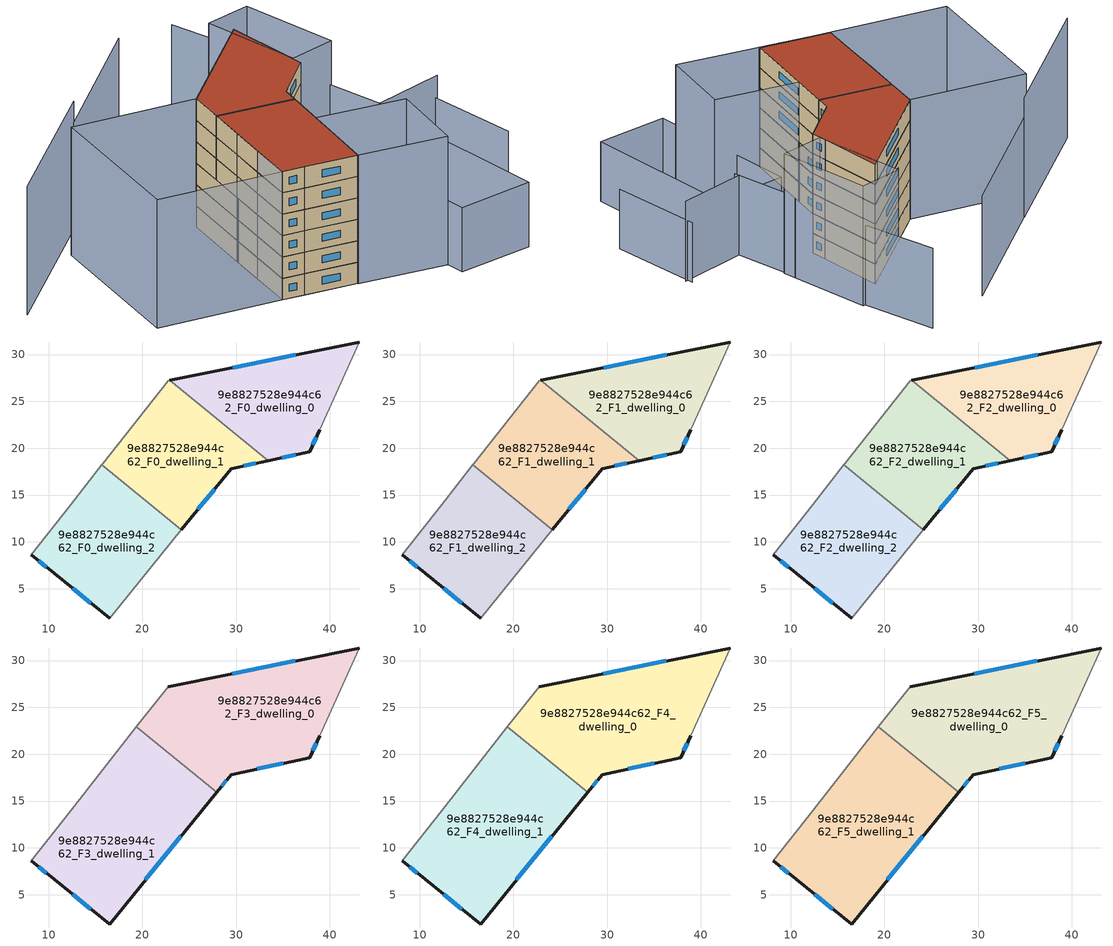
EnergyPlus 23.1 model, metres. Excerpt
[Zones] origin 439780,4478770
9e8827528e944c62_F0_dwelling_0
 floor ground (EU_floor_Construction): 38.9,21.96 43.12,31.33 22.9,27.23 33.41,18.67 37.83,19.61 z0
 wall outside (EU_wall_Construction): 22.9,27.23 43.12,31.33 / 38.9,21.96 37.83,19.61 33.41,18.67 z0:3
 wall adiabatic (EU_wall_Construction): 43.12,31.33 38.9,21.96 z0:3
 wall to 9e8827528e944c62_F0_dwelling_1 (EU_wall_Construction): 33.41,18.67 22.9,27.23 z0:3
 window (EU_Window_Construction): 29.66,28.6 36.37,29.96 / 38.55,21.18 38.19,20.4 / 36.35,19.3 34.89,18.98 z1:2
9e8827528e944c62_F0_dwelling_1
 floor ground (EU_floor_Construction): 33.41,18.67 22.9,27.23 22.75,27.2 15.78,18.37 15.66,18.22 24.15,11.3 29.47,17.83 z0
 wall outside (EU_wall_Construction): 33.41,18.67 29.47,17.83 24.15,11.3 z0:3
 wall adiabatic (EU_wall_Construction): 15.66,18.22 15.78,18.37 22.75,27.2 22.9,27.23 z0:3
 wall to 9e8827528e944c62_F0_dwelling_2 (EU_wall_Construction): 24.15,11.3 15.66,18.22 z0:3
 window (EU_Window_Construction): 32.09,18.39 30.79,18.11 / 27.7,15.65 25.93,13.48 z1:2
9e8827528e944c62_F0_dwelling_2
 floor ground (EU_floor_Construction): 16.49,1.89 24.15,11.3 15.66,18.22 12.35,13.96 8.15,8.62 10.58,6.67 z0
 wall outside (EU_wall_Construction): 16.49,1.89 10.58,6.67 8.15,8.62 z0:3
 wall adiabatic (EU_wall_Construction): 8.15,8.62 12.35,13.96 15.66,18.22 / 24.15,11.3 16.49,1.89 z0:3
 window (EU_Window_Construction): 14.52,3.49 12.55,5.07 / 9.77,7.33 8.96,7.97 z1:2
9e8827528e944c62_F1_dwelling_0
 floor to 9e8827528e944c62_F0_dwelling_0 (EU_floor_Construction): 38.9,21.96 43.12,31.33 22.9,27.23 33.41,18.67 37.83,19.61 z3
 wall outside (EU_wall_Construction): 22.9,27.23 43.12,31.33 / 38.9,21.96 37.83,19.61 33.41,18.67 z3:6
 wall adiabatic (EU_wall_Construction): 43.12,31.33 38.9,21.96 z3:6
 wall to 9e8827528e944c62_F1_dwelling_1 (EU_wall_Construction): 33.41,18.67 22.9,27.23 z3:6
 window (EU_Window_Construction): 29.66,28.6 36.37,29.96 / 38.55,21.18 38.19,20.4 / 36.35,19.3 34.89,18.98 z4:5
9e8827528e944c62_F1_dwelling_1
 floor to 9e8827528e944c62_F0_dwelling_1 (EU_floor_Construction): 33.41,18.67 22.9,27.23 22.75,27.2 15.78,18.37 15.66,18.22 24.15,11.3 29.47,17.83 z3
 wall outside (EU_wall_Construction): 33.41,18.67 29.47,17.83 24.15,11.3 z3:6
 wall adiabatic (EU_wall_Construction): 15.66,18.22 15.78,18.37 22.75,27.2 22.9,27.23 z3:6
 wall to 9e8827528e944c62_F1_dwelling_2 (EU_wall_Construction): 24.15,11.3 15.66,18.22 z3:6
 window (EU_Window_Construction): 32.09,18.39 30.79,18.11 / 27.7,15.65 25.93,13.48 z4:5
9e8827528e944c62_F1_dwelling_2
 floor to 9e8827528e944c62_F0_dwelling_2 (EU_floor_Construction): 16.49,1.89 24.15,11.3 15.66,18.22 12.35,13.96 8.15,8.62 10.58,6.67 z3
 wall outside (EU_wall_Construction): 16.49,1.89 10.58,6.67 8.15,8.62 z3:6
 wall adiabatic (EU_wall_Construction): 8.15,8.62 12.35,13.96 15.66,18.22 / 24.15,11.3 16.49,1.89 z3:6
 window (EU_Window_Construction): 14.52,3.49 12.55,5.07 / 9.77,7.33 8.96,7.97 z4:5
9e8827528e944c62_F2_dwelling_0
 floor to 9e8827528e944c62_F1_dwelling_0 (EU_floor_Construction): 38.9,21.96 43.12,31.33 22.9,27.23 33.41,18.67 37.83,19.61 z6
 wall outside (EU_wall_Construction): 22.9,27.23 43.12,31.33 / 38.9,21.96 37.83,19.61 33.41,18.67 z6:9
 wall adiabatic (EU_wall_Construction): 43.12,31.33 38.9,21.96 z6:9
 wall to 9e8827528e944c62_F2_dwelling_1 (EU_wall_Construction): 33.41,18.67 22.9,27.23 z6:9
 window (EU_Window_Construction): 29.66,28.6 36.37,29.96 / 38.55,21.18 38.19,20.4 / 36.35,19.3 34.89,18.98 z7:8
9e8827528e944c62_F2_dwelling_1
 floor to 9e8827528e944c62_F1_dwelling_1 (EU_floor_Construction): 33.41,18.67 22.9,27.23 22.75,27.2 15.78,18.37 15.66,18.22 24.15,11.3 29.47,17.83 z6
 wall outside (EU_wall_Construction): 33.41,18.67 29.47,17.83 24.15,11.3 z6:9
 wall adiabatic (EU_wall_Construction): 15.66,18.22 15.78,18.37 22.75,27.2 22.9,27.23 z6:9
 wall to 9e8827528e944c62_F2_dwelling_2 (EU_wall_Construction): 24.15,11.3 15.66,18.22 z6:9
 window (EU_Window_Construction): 32.09,18.39 30.79,18.11 / 27.7,15.65 25.93,13.48 z7:8
9e8827528e944c62_F2_dwelling_2
 floor to 9e8827528e944c62_F1_dwelling_2 (EU_floor_Construction): 16.49,1.89 24.15,11.3 15.66,18.22 12.35,13.96 8.15,8.62 10.58,6.67 z6
 wall outside (EU_wall_Construction): 16.49,1.89 10.58,6.67 8.15,8.62 z6:9
 wall adiabatic (EU_wall_Construction): 8.15,8.62 12.35,13.96 15.66,18.22 / 24.15,11.3 16.49,1.89 z6:9
 window (EU_Window_Construction): 14.52,3.49 12.55,5.07 / 9.77,7.33 8.96,7.97 z7:8
9e8827528e944c62_F3_dwelling_0
 floor to 9e8827528e944c62_F2_dwelling_0 (EU_floor_Construction): 38.9,21.96 43.12,31.33 22.9,27.23 33.41,18.67 37.83,19.61 z9
 floor to 9e8827528e944c62_F2_dwelling_1 (EU_floor_Construction): 33.41,18.67 22.9,27.23 22.75,27.2 19.37,22.92 27.93,15.94 29.47,17.83 z9
 wall outside (EU_wall_Construction): 22.75,27.2 43.12,31.33 / 38.9,21.96 37.83,19.61 29.47,17.83 27.93,15.93 z9:12
 wall adiabatic (EU_wall_Construction): 19.37,22.92 22.75,27.2 / 43.12,31.33 38.9,21.96 z9:12
 wall to 9e8827528e944c62_F3_dwelling_1 (EU_wall_Construction): 27.93,15.93 19.37,22.92 z9:12
 window (EU_Window_Construction): 29.56,28.58 36.31,29.95 / 38.55,21.18 38.19,20.4 / 35.04,19.02 32.27,18.43 / 28.96,17.2 28.45,16.57 z10:11
9e8827528e944c62_F3_dwelling_1
 floor to 9e8827528e944c62_F2_dwelling_1 (EU_floor_Construction): 24.15,11.3 27.93,15.94 19.37,22.92 15.78,18.37 15.66,18.22 z9
 floor to 9e8827528e944c62_F2_dwelling_2 (EU_floor_Construction): 16.49,1.89 24.15,11.3 15.66,18.22 12.35,13.96 8.15,8.62 10.58,6.67 z9
 wall outside (EU_wall_Construction): 27.93,15.93 16.49,1.89 10.58,6.67 8.15,8.62 z9:12
 wall adiabatic (EU_wall_Construction): 8.15,8.62 12.35,13.96 15.78,18.37 19.37,22.92 z9:12
 window (EU_Window_Construction): 24.11,11.24 20.32,6.58 / 14.52,3.49 12.55,5.07 / 9.77,7.33 8.96,7.97 z10:11
9e8827528e944c62_F4_dwelling_0
 floor to 9e8827528e944c62_F3_dwelling_0 (EU_floor_Construction): 37.83,19.61 38.9,21.96 43.12,31.33 22.75,27.2 19.37,22.92 27.93,15.93 29.47,17.83 z12
 wall outside (EU_wall_Construction): 22.75,27.2 43.12,31.33 / 38.9,21.96 37.83,19.61 29.47,17.83 27.93,15.93 z12:15
 wall adiabatic (EU_wall_Construction): 19.37,22.92 22.75,27.2 / 43.12,31.33 38.9,21.96 z12:15
 wall to 9e8827528e944c62_F4_dwelling_1 (EU_wall_Construction): 27.93,15.93 19.37,22.92 z12:15
 window (EU_Window_Construction): 29.56,28.58 36.31,29.95 / 38.55,21.18 38.19,20.4 / 35.04,19.02 32.27,18.43 / 28.96,17.2 28.45,16.57 z13:14
9e8827528e944c62_F4_dwelling_1
 floor to 9e8827528e944c62_F3_dwelling_1 (EU_floor_Construction): 16.49,1.89 27.93,15.93 19.37,22.92 15.78,18.37 12.35,13.96 8.15,8.62 10.58,6.67 z12
 wall outside (EU_wall_Construction): 27.93,15.93 16.49,1.89 10.58,6.67 8.15,8.62 z12:15
 wall adiabatic (EU_wall_Construction): 8.15,8.62 12.35,13.96 15.78,18.37 19.37,22.92 z12:15
 window (EU_Window_Construction): 24.11,11.24 20.32,6.58 / 14.52,3.49 12.55,5.07 / 9.77,7.33 8.96,7.97 z13:14
9e8827528e944c62_F5_dwelling_0
 floor to 9e8827528e944c62_F4_dwelling_0 (EU_floor_Construction): 37.83,19.61 38.9,21.96 43.12,31.33 22.75,27.2 19.37,22.92 27.93,15.93 29.47,17.83 z15
 wall outside (EU_wall_Construction): 22.75,27.2 43.12,31.33 / 38.9,21.96 37.83,19.61 29.47,17.83 27.93,15.93 z15:18
 wall adiabatic (EU_wall_Construction): 19.37,22.92 22.75,27.2 / 43.12,31.33 38.9,21.96 z15:18
 wall to 9e8827528e944c62_F5_dwelling_1 (EU_wall_Construction): 27.93,15.93 19.37,22.92 z15:18
 window (EU_Window_Construction): 29.56,28.58 36.31,29.95 / 38.55,21.18 38.19,20.4 / 35.04,19.02 32.27,18.43 / 28.96,17.2 28.45,16.57 z16:17
 roof outside (EU_roof_Construction): 43.12,31.33 38.9,21.96 37.83,19.61 29.47,17.83 27.93,15.93 19.37,22.92 22.75,27.2 z18
9e8827528e944c62_F5_dwelling_1
 floor to 9e8827528e944c62_F4_dwelling_1 (EU_floor_Construction): 16.49,1.89 27.93,15.93 19.37,22.92 15.78,18.37 12.35,13.96 8.15,8.62 10.58,6.67 z15
 wall outside (EU_wall_Construction): 27.93,15.93 16.49,1.89 10.58,6.67 8.15,8.62 z15:18
 wall adiabatic (EU_wall_Construction): 8.15,8.62 12.35,13.96 15.78,18.37 19.37,22.92 z15:18
 window (EU_Window_Construction): 24.11,11.24 20.32,6.58 / 14.52,3.49 12.55,5.07 / 9.77,7.33 8.96,7.97 z16:17
 roof outside (EU_roof_Construction): 27.93,15.93 16.49,1.89 10.58,6.67 8.15,8.62 12.35,13.96 15.78,18.37 19.37,22.92 z18
shading: 15.76,41.03 -9.08,36.08 / 22.76,27.2 8.15,8.63 / 8.15,8.63 -5.79,19.59 / -5.79,19.59 8.81,38.16 / 8.81,38.16 22.76,27.2 / 24.08,11.22 33.83,3.16 / 33.83,3.16 26.15,-6.13 / 26.15,-6.13 16.4,1.93 / 16.4,1.93 24.08,11.22 / 49.87,32.63 45.14,18.74 / 45.14,18.74 38.57,20.98 / 38.57,20.98 43.29,34.86 / 43.29,34.86 49.87,32.63 z0:18; 42.46,10.76 52.95,7.57 / 42.29,10.02 45.49,20.82 / 45.8,20.66 48.9,31.26 / 48.82,29.83 52.24,44.12 z0:12; 47.52,-4.76 52.94,8.55 / 25.01,-8.65 35.01,13.59 / 35.01,13.59 45.16,9.03 / 45.16,9.03 35.16,-13.22 / 35.16,-13.22 25.01,-8.65 z0:9; 40.3,46 15.66,40.96 z0:15
[Building]
EU S2 Campaign: North Axis=0; Terrain=City; Solar Distribution=FullExterior
[Site:Location]
Madrid: Latitude=40.5; Longitude=-3.5; Time Zone=1; Elevation=609
[SizingPeriod:WeatherFileDays]
AnnualSizingPeriod: Begin Month=1; Begin Day of Month=1; End Month=12; End Day of Month=31; Day of Week for Start Day=Monday; Use Weather File Daylight Saving Period=No; Use Weather File Rain and Snow Indicators=No
[MATERIAL]
EU_InternalMass_Material: Roughness=MediumRough; Thickness=0.1; Conductivity=1; Density=1800; Specific Heat=900; Thermal Absorptance=0.9; Solar Absorptance=0.7; Visible Absorptance=0.7
[MATERIAL:NOMASS] Roughness=MediumRough; Thermal Absorptance=0.9; Solar Absorptance=0.7; Visible Absorptance=0.7
Name | Thermal Resistance
EU_wall_NoMass | 0.459673
EU_roof_NoMass | 0.495815
EU_floor_NoMass | 0.788942
[WINDOWMATERIAL:SIMPLEGLAZINGSYSTEM]
EU_Window_SimpleGlazing: UFactor=4.26103; Solar Heat Gain Coefficient=0.85; Visible Transmittance=0.85
[CONSTRUCTION]
EU_wall_Construction: EU_wall_NoMass
EU_roof_Construction: EU_roof_NoMass
EU_floor_Construction: EU_floor_NoMass
EU_InternalMass_Construction: EU_InternalMass_Material
EU_Window_Construction: EU_Window_SimpleGlazing
[ZONE] Type=1; Multiplier=1; Ceiling Height=autocalculate; Floor Area=autocalculate; Part of Total Floor Area=Yes
Name | Volume
9e8827528e944c62_F0_dwelling_0; 9e8827528e944c62_F1_dwelling_0; 9e8827528e944c62_F2_dwelling_0 | 394.905
9e8827528e944c62_F3_dwelling_0 | 592.35
9e8827528e944c62_F4_dwelling_0; 9e8827528e944c62_F5_dwelling_0 | 592.351
9e8827528e944c62_F0_dwelling_1; 9e8827528e944c62_F1_dwelling_1; 9e8827528e944c62_F2_dwelling_1 | 394.896
9e8827528e944c62_F3_dwelling_1 | 592.336
9e8827528e944c62_F4_dwelling_1; 9e8827528e944c62_F5_dwelling_1 | 592.343
9e8827528e944c62_F0_dwelling_2; 9e8827528e944c62_F1_dwelling_2; 9e8827528e944c62_F2_dwelling_2 | 394.893
[INTERNALMASS] Construction=EU_InternalMass_Construction
Name | Zone or ZoneList | Surface Area
9e8827528e944c62_F0_dwelling_0_EU_InternalMass | 9e8827528e944c62_F0_dwelling_0 | 131.635
9e8827528e944c62_F0_dwelling_1_EU_InternalMass | 9e8827528e944c62_F0_dwelling_1 | 131.632
9e8827528e944c62_F0_dwelling_2_EU_InternalMass | 9e8827528e944c62_F0_dwelling_2 | 131.631
9e8827528e944c62_F1_dwelling_0_EU_InternalMass | 9e8827528e944c62_F1_dwelling_0 | 131.635
9e8827528e944c62_F1_dwelling_1_EU_InternalMass | 9e8827528e944c62_F1_dwelling_1 | 131.632
9e8827528e944c62_F1_dwelling_2_EU_InternalMass | 9e8827528e944c62_F1_dwelling_2 | 131.631
9e8827528e944c62_F2_dwelling_0_EU_InternalMass | 9e8827528e944c62_F2_dwelling_0 | 131.635
9e8827528e944c62_F2_dwelling_1_EU_InternalMass | 9e8827528e944c62_F2_dwelling_1 | 131.632
9e8827528e944c62_F2_dwelling_2_EU_InternalMass | 9e8827528e944c62_F2_dwelling_2 | 131.631
9e8827528e944c62_F3_dwelling_0_EU_InternalMass | 9e8827528e944c62_F3_dwelling_0 | 197.45
9e8827528e944c62_F3_dwelling_1_EU_InternalMass | 9e8827528e944c62_F3_dwelling_1 | 197.448
9e8827528e944c62_F4_dwelling_0_EU_InternalMass | 9e8827528e944c62_F4_dwelling_0 | 197.45
9e8827528e944c62_F4_dwelling_1_EU_InternalMass | 9e8827528e944c62_F4_dwelling_1 | 197.448
9e8827528e944c62_F5_dwelling_0_EU_InternalMass | 9e8827528e944c62_F5_dwelling_0 | 197.45
9e8827528e944c62_F5_dwelling_1_EU_InternalMass | 9e8827528e944c62_F5_dwelling_1 | 197.448
[OTHEREQUIPMENT] Fuel Type=Electricity; Design Level Calculation Method=Watts/Area; Power per Zone Floor Area=1; Fraction Latent=0; Fraction Radiant=0; Fraction Lost=0; Carbon Dioxide Generation Rate=0; EndUse Subcategory=EU_Step8_InternalGains
Name | Zone or ZoneList or Space or SpaceList | Schedule
EU_Step8_InternalGain_9e8827528e944c62_F0_dwelling_0_f000 | 9e8827528e944c62_F0_dwelling_0 | EU_Step8_GainSchedule_9e8827528e944c62_F0_dwelling_0_f000
EU_Step8_InternalGain_9e8827528e944c62_F0_dwelling_1_f000 | 9e8827528e944c62_F0_dwelling_1 | EU_Step8_GainSchedule_9e8827528e944c62_F0_dwelling_1_f000
EU_Step8_InternalGain_9e8827528e944c62_F0_dwelling_2_f000 | 9e8827528e944c62_F0_dwelling_2 | EU_Step8_GainSchedule_9e8827528e944c62_F0_dwelling_2_f000
EU_Step8_InternalGain_9e8827528e944c62_F1_dwelling_0_f000 | 9e8827528e944c62_F1_dwelling_0 | EU_Step8_GainSchedule_9e8827528e944c62_F1_dwelling_0_f000
EU_Step8_InternalGain_9e8827528e944c62_F1_dwelling_1_f000 | 9e8827528e944c62_F1_dwelling_1 | EU_Step8_GainSchedule_9e8827528e944c62_F1_dwelling_1_f000
EU_Step8_InternalGain_9e8827528e944c62_F1_dwelling_2_f000 | 9e8827528e944c62_F1_dwelling_2 | EU_Step8_GainSchedule_9e8827528e944c62_F1_dwelling_2_f000
EU_Step8_InternalGain_9e8827528e944c62_F2_dwelling_0_f000 | 9e8827528e944c62_F2_dwelling_0 | EU_Step8_GainSchedule_9e8827528e944c62_F2_dwelling_0_f000
EU_Step8_InternalGain_9e8827528e944c62_F2_dwelling_1_f000 | 9e8827528e944c62_F2_dwelling_1 | EU_Step8_GainSchedule_9e8827528e944c62_F2_dwelling_1_f000
EU_Step8_InternalGain_9e8827528e944c62_F2_dwelling_2_f000 | 9e8827528e944c62_F2_dwelling_2 | EU_Step8_GainSchedule_9e8827528e944c62_F2_dwelling_2_f000
EU_Step8_InternalGain_9e8827528e944c62_F3_dwelling_0_f000 | 9e8827528e944c62_F3_dwelling_0 | EU_Step8_GainSchedule_9e8827528e944c62_F3_dwelling_0_f000
EU_Step8_InternalGain_9e8827528e944c62_F3_dwelling_1_f000 | 9e8827528e944c62_F3_dwelling_1 | EU_Step8_GainSchedule_9e8827528e944c62_F3_dwelling_1_f000
EU_Step8_InternalGain_9e8827528e944c62_F4_dwelling_0_f000 | 9e8827528e944c62_F4_dwelling_0 | EU_Step8_GainSchedule_9e8827528e944c62_F4_dwelling_0_f000
EU_Step8_InternalGain_9e8827528e944c62_F4_dwelling_1_f000 | 9e8827528e944c62_F4_dwelling_1 | EU_Step8_GainSchedule_9e8827528e944c62_F4_dwelling_1_f000
EU_Step8_InternalGain_9e8827528e944c62_F5_dwelling_0_f000 | 9e8827528e944c62_F5_dwelling_0 | EU_Step8_GainSchedule_9e8827528e944c62_F5_dwelling_0_f000
EU_Step8_InternalGain_9e8827528e944c62_F5_dwelling_1_f000 | 9e8827528e944c62_F5_dwelling_1 | EU_Step8_GainSchedule_9e8827528e944c62_F5_dwelling_1_f000
[ZONEVENTILATION:DESIGNFLOWRATE] Schedule=EU_AlwaysOn; Design Flow Rate Calculation Method=AirChanges/Hour; Air Changes per Hour=0.719161; Ventilation Type=Natural; Fan Pressure Rise=0; Fan Total Efficiency=1; Constant Term Coefficient=1; Temperature Term Coefficient=0; Velocity Term Coefficient=0; Velocity Squared Term Coefficient=0; Minimum Indoor Temperature=-100; Maximum Indoor Temperature=100; Delta Temperature=-100; Minimum Outdoor Temperature=-100; Maximum Outdoor Temperature=100; Maximum Wind Speed=40
Name | Zone or ZoneList or Space or SpaceList
EU_ConstantAir_9e8827528e944c62_F0_dwelling_0 | 9e8827528e944c62_F0_dwelling_0
EU_ConstantAir_9e8827528e944c62_F0_dwelling_1 | 9e8827528e944c62_F0_dwelling_1
EU_ConstantAir_9e8827528e944c62_F0_dwelling_2 | 9e8827528e944c62_F0_dwelling_2
EU_ConstantAir_9e8827528e944c62_F1_dwelling_0 | 9e8827528e944c62_F1_dwelling_0
EU_ConstantAir_9e8827528e944c62_F1_dwelling_1 | 9e8827528e944c62_F1_dwelling_1
EU_ConstantAir_9e8827528e944c62_F1_dwelling_2 | 9e8827528e944c62_F1_dwelling_2
EU_ConstantAir_9e8827528e944c62_F2_dwelling_0 | 9e8827528e944c62_F2_dwelling_0
EU_ConstantAir_9e8827528e944c62_F2_dwelling_1 | 9e8827528e944c62_F2_dwelling_1
EU_ConstantAir_9e8827528e944c62_F2_dwelling_2 | 9e8827528e944c62_F2_dwelling_2
EU_ConstantAir_9e8827528e944c62_F3_dwelling_0 | 9e8827528e944c62_F3_dwelling_0
EU_ConstantAir_9e8827528e944c62_F3_dwelling_1 | 9e8827528e944c62_F3_dwelling_1
EU_ConstantAir_9e8827528e944c62_F4_dwelling_0 | 9e8827528e944c62_F4_dwelling_0
EU_ConstantAir_9e8827528e944c62_F4_dwelling_1 | 9e8827528e944c62_F4_dwelling_1
EU_ConstantAir_9e8827528e944c62_F5_dwelling_0 | 9e8827528e944c62_F5_dwelling_0
EU_ConstantAir_9e8827528e944c62_F5_dwelling_1 | 9e8827528e944c62_F5_dwelling_1
[HVACTEMPLATE:THERMOSTAT] Constant Heating Setpoint=20; Constant Cooling Setpoint=50
EU_HeatOnly_9e8827528e944c62_F0_dwelling_0; EU_HeatOnly_9e8827528e944c62_F0_dwelling_1; EU_HeatOnly_9e8827528e944c62_F0_dwelling_2; EU_HeatOnly_9e8827528e944c62_F1_dwelling_0; EU_HeatOnly_9e8827528e944c62_F1_dwelling_1; EU_HeatOnly_9e8827528e944c62_F1_dwelling_2; EU_HeatOnly_9e8827528e944c62_F2_dwelling_0; EU_HeatOnly_9e8827528e944c62_F2_dwelling_1; EU_HeatOnly_9e8827528e944c62_F2_dwelling_2; EU_HeatOnly_9e8827528e944c62_F3_dwelling_0; EU_HeatOnly_9e8827528e944c62_F3_dwelling_1; EU_HeatOnly_9e8827528e944c62_F4_dwelling_0; EU_HeatOnly_9e8827528e944c62_F4_dwelling_1; EU_HeatOnly_9e8827528e944c62_F5_dwelling_0; EU_HeatOnly_9e8827528e944c62_F5_dwelling_1
[HVACTEMPLATE:ZONE:IDEALLOADSAIRSYSTEM] System Availability Schedule=EU_AlwaysOn; Maximum Heating Supply Air Temperature=50; Minimum Cooling Supply Air Temperature=13; Maximum Heating Supply Air Humidity Ratio=0.0156; Minimum Cooling Supply Air Humidity Ratio=0.0077; Heating Limit=NoLimit; Cooling Limit=NoLimit; Heating Availability Schedule=EU_AlwaysOn; Cooling Availability Schedule=EU_CoolingOff; Dehumidification Control Type=ConstantSensibleHeatRatio; Cooling Sensible Heat Ratio=0.7; Dehumidification Setpoint=60; Humidification Control Type=None; Humidification Setpoint=30; Outdoor Air Method=None; Outdoor Air Flow Rate per Person=0.00944; Outdoor Air Flow Rate per Zone Floor Area=0; Outdoor Air Flow Rate per Zone=0; Demand Controlled Ventilation Type=None; Outdoor Air Economizer Type=NoEconomizer; Heat Recovery Type=None; Sensible Heat Recovery Effectiveness=0.7; Latent Heat Recovery Effectiveness=0.65
Name | Template Thermostat
9e8827528e944c62_F0_dwelling_0 | EU_HeatOnly_9e8827528e944c62_F0_dwelling_0
9e8827528e944c62_F0_dwelling_1 | EU_HeatOnly_9e8827528e944c62_F0_dwelling_1
9e8827528e944c62_F0_dwelling_2 | EU_HeatOnly_9e8827528e944c62_F0_dwelling_2
9e8827528e944c62_F1_dwelling_0 | EU_HeatOnly_9e8827528e944c62_F1_dwelling_0
9e8827528e944c62_F1_dwelling_1 | EU_HeatOnly_9e8827528e944c62_F1_dwelling_1
9e8827528e944c62_F1_dwelling_2 | EU_HeatOnly_9e8827528e944c62_F1_dwelling_2
9e8827528e944c62_F2_dwelling_0 | EU_HeatOnly_9e8827528e944c62_F2_dwelling_0
9e8827528e944c62_F2_dwelling_1 | EU_HeatOnly_9e8827528e944c62_F2_dwelling_1
9e8827528e944c62_F2_dwelling_2 | EU_HeatOnly_9e8827528e944c62_F2_dwelling_2
9e8827528e944c62_F3_dwelling_0 | EU_HeatOnly_9e8827528e944c62_F3_dwelling_0
9e8827528e944c62_F3_dwelling_1 | EU_HeatOnly_9e8827528e944c62_F3_dwelling_1
9e8827528e944c62_F4_dwelling_0 | EU_HeatOnly_9e8827528e944c62_F4_dwelling_0
9e8827528e944c62_F4_dwelling_1 | EU_HeatOnly_9e8827528e944c62_F4_dwelling_1
9e8827528e944c62_F5_dwelling_0 | EU_HeatOnly_9e8827528e944c62_F5_dwelling_0
9e8827528e944c62_F5_dwelling_1 | EU_HeatOnly_9e8827528e944c62_F5_dwelling_1
[SIZING:ZONE] Zone Cooling Design Supply Air Temperature Input Method=SupplyAirTemperature; Zone Cooling Design Supply Air Temperature=13; Zone Heating Design Supply Air Temperature Input Method=SupplyAirTemperature; Zone Heating Design Supply Air Temperature=50; Zone Cooling Design Supply Air Humidity Ratio=0.008; Zone Heating Design Supply Air Humidity Ratio=0.008; Cooling Design Air Flow Method=DesignDay; Cooling Design Air Flow Rate=0; Cooling Minimum Air Flow per Zone Floor Area=0.000762; Cooling Minimum Air Flow=0; Cooling Minimum Air Flow Fraction=0.2; Heating Design Air Flow Method=DesignDay; Heating Design Air Flow Rate=0; Heating Maximum Air Flow per Zone Floor Area=0.002032; Heating Maximum Air Flow=0.141576; Heating Maximum Air Flow Fraction=0.3; Account for Dedicated Outdoor Air System=No; Dedicated Outdoor Air System Control Strategy=NeutralSupplyAir; Dedicated Outdoor Air Low Setpoint Temperature for Design=autosize; Dedicated Outdoor Air High Setpoint Temperature for Design=autosize; Zone Load Sizing Method=Sensible Load Only No Latent Load; Zone Latent Cooling Design Supply Air Humidity Ratio Input Method=HumidityRatioDifference; Zone Cooling Design Supply Air Humidity Ratio Difference=0.005; Zone Latent Heating Design Supply Air Humidity Ratio Input Method=HumidityRatioDifference; Zone Humidification Design Supply Air Humidity Ratio Difference=0.005
9e8827528e944c62_F0_dwelling_0; 9e8827528e944c62_F0_dwelling_1; 9e8827528e944c62_F0_dwelling_2; 9e8827528e944c62_F1_dwelling_0; 9e8827528e944c62_F1_dwelling_1; 9e8827528e944c62_F1_dwelling_2; 9e8827528e944c62_F2_dwelling_0; 9e8827528e944c62_F2_dwelling_1; 9e8827528e944c62_F2_dwelling_2; 9e8827528e944c62_F3_dwelling_0; 9e8827528e944c62_F3_dwelling_1; 9e8827528e944c62_F4_dwelling_0; 9e8827528e944c62_F4_dwelling_1; 9e8827528e944c62_F5_dwelling_0; 9e8827528e944c62_F5_dwelling_1
[SCHEDULE:CONSTANT]
Name | Hourly Value
EU_AlwaysOn | 1
EU_CoolingOff | 0
[SCHEDULE:FILE] Column Number=1; Rows to Skip at Top=0; Number of Hours of Data=8760; Column Separator=Comma; Interpolate to Timestep=No; Minutes per Item=60; Adjust Schedule for Daylight Savings=Yes
Name | File
EU_Step8_GainSchedule_9e8827528e944c62_F0_dwelling_0_f000 | ../../schedules/9e8827528e944c62/9e8827528e944c62_F0_dwelling_0_f000_gain.csv
EU_Step8_GainSchedule_9e8827528e944c62_F0_dwelling_1_f000 | ../../schedules/9e8827528e944c62/9e8827528e944c62_F0_dwelling_1_f000_gain.csv
EU_Step8_GainSchedule_9e8827528e944c62_F0_dwelling_2_f000 | ../../schedules/9e8827528e944c62/9e8827528e944c62_F0_dwelling_2_f000_gain.csv
EU_Step8_GainSchedule_9e8827528e944c62_F1_dwelling_0_f000 | ../../schedules/9e8827528e944c62/9e8827528e944c62_F1_dwelling_0_f000_gain.csv
EU_Step8_GainSchedule_9e8827528e944c62_F1_dwelling_1_f000 | ../../schedules/9e8827528e944c62/9e8827528e944c62_F1_dwelling_1_f000_gain.csv
EU_Step8_GainSchedule_9e8827528e944c62_F1_dwelling_2_f000 | ../../schedules/9e8827528e944c62/9e8827528e944c62_F1_dwelling_2_f000_gain.csv
EU_Step8_GainSchedule_9e8827528e944c62_F2_dwelling_0_f000 | ../../schedules/9e8827528e944c62/9e8827528e944c62_F2_dwelling_0_f000_gain.csv
EU_Step8_GainSchedule_9e8827528e944c62_F2_dwelling_1_f000 | ../../schedules/9e8827528e944c62/9e8827528e944c62_F2_dwelling_1_f000_gain.csv
EU_Step8_GainSchedule_9e8827528e944c62_F2_dwelling_2_f000 | ../../schedules/9e8827528e944c62/9e8827528e944c62_F2_dwelling_2_f000_gain.csv
EU_Step8_GainSchedule_9e8827528e944c62_F3_dwelling_0_f000 | ../../schedules/9e8827528e944c62/9e8827528e944c62_F3_dwelling_0_f000_gain.csv
EU_Step8_GainSchedule_9e8827528e944c62_F3_dwelling_1_f000 | ../../schedules/9e8827528e944c62/9e8827528e944c62_F3_dwelling_1_f000_gain.csv
EU_Step8_GainSchedule_9e8827528e944c62_F4_dwelling_0_f000 | ../../schedules/9e8827528e944c62/9e8827528e944c62_F4_dwelling_0_f000_gain.csv
EU_Step8_GainSchedule_9e8827528e944c62_F4_dwelling_1_f000 | ../../schedules/9e8827528e944c62/9e8827528e944c62_F4_dwelling_1_f000_gain.csv
EU_Step8_GainSchedule_9e8827528e944c62_F5_dwelling_0_f000 | ../../schedules/9e8827528e944c62/9e8827528e944c62_F5_dwelling_0_f000_gain.csv
EU_Step8_GainSchedule_9e8827528e944c62_F5_dwelling_1_f000 | ../../schedules/9e8827528e944c62/9e8827528e944c62_F5_dwelling_1_f000_gain.csv
